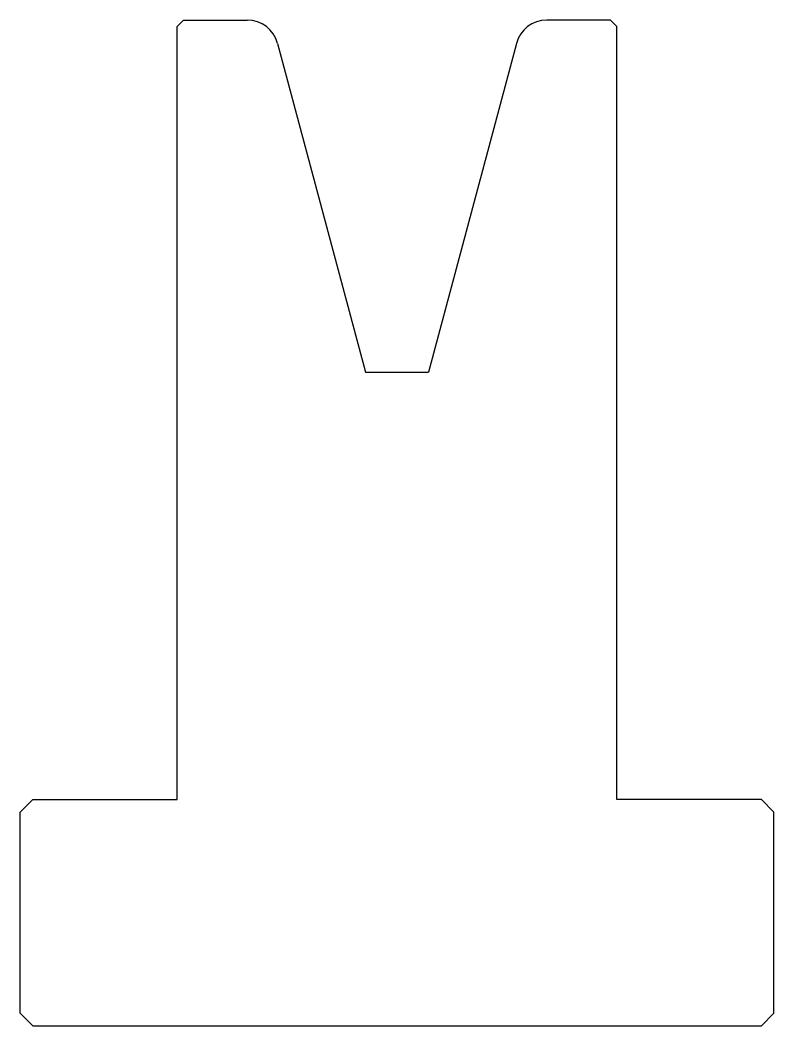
# Model space of a CAD drawing. Extents: x 35.7 to 95.7, y 44.2 to 124.2.
import ezdxf

# ---------------------------------------------------------------- set-up
doc = ezdxf.new("R2010")
doc.units = 0
doc.header["$LTSCALE"] = 25.4
doc.layers.add('PREDEFINITO', color=7, linetype='CONTINUOUS')

msp = doc.modelspace()

# ---------------------------------------------------------------- linework, layer by layer
at = {"layer": 'PREDEFINITO', "color": 7, "linetype": 'CONTINUOUS'}
for p, q in [((48.212, 123.652), (48.712, 124.152)), ((48.712, 124.152), (53.793, 124.152)), ((82.712, 124.152), (77.63, 124.152)), ((82.712, 124.152), (83.212, 123.652)), ((48.212, 62.152), (48.212, 123.652)), ((83.212, 62.152), (83.212, 123.652)), ((56.208, 122.299), (63.212, 96.162)), ((75.215, 122.299), (68.212, 96.162)), ((63.212, 96.162), (68.212, 96.162)), ((36.712, 62.152), (35.712, 61.152)), ((36.712, 62.152), (48.212, 62.152)), ((94.712, 62.152), (83.212, 62.152)), ((95.712, 61.152), (94.712, 62.152)), ((35.712, 45.152), (35.712, 61.152)), ((95.712, 45.152), (95.712, 61.152)), ((35.712, 45.152), (36.712, 44.152)), ((94.712, 44.152), (95.712, 45.152)), ((36.712, 44.152), (94.712, 44.152))]:
    msp.add_line(p, q, dxfattribs=at)
for centre, start, end in [((53.793, 121.652), 15, 90), ((77.63, 121.652), 90, 165)]:
    msp.add_arc(centre, 2.5, start, end, dxfattribs=at)

doc.saveas('drawing.dxf')
